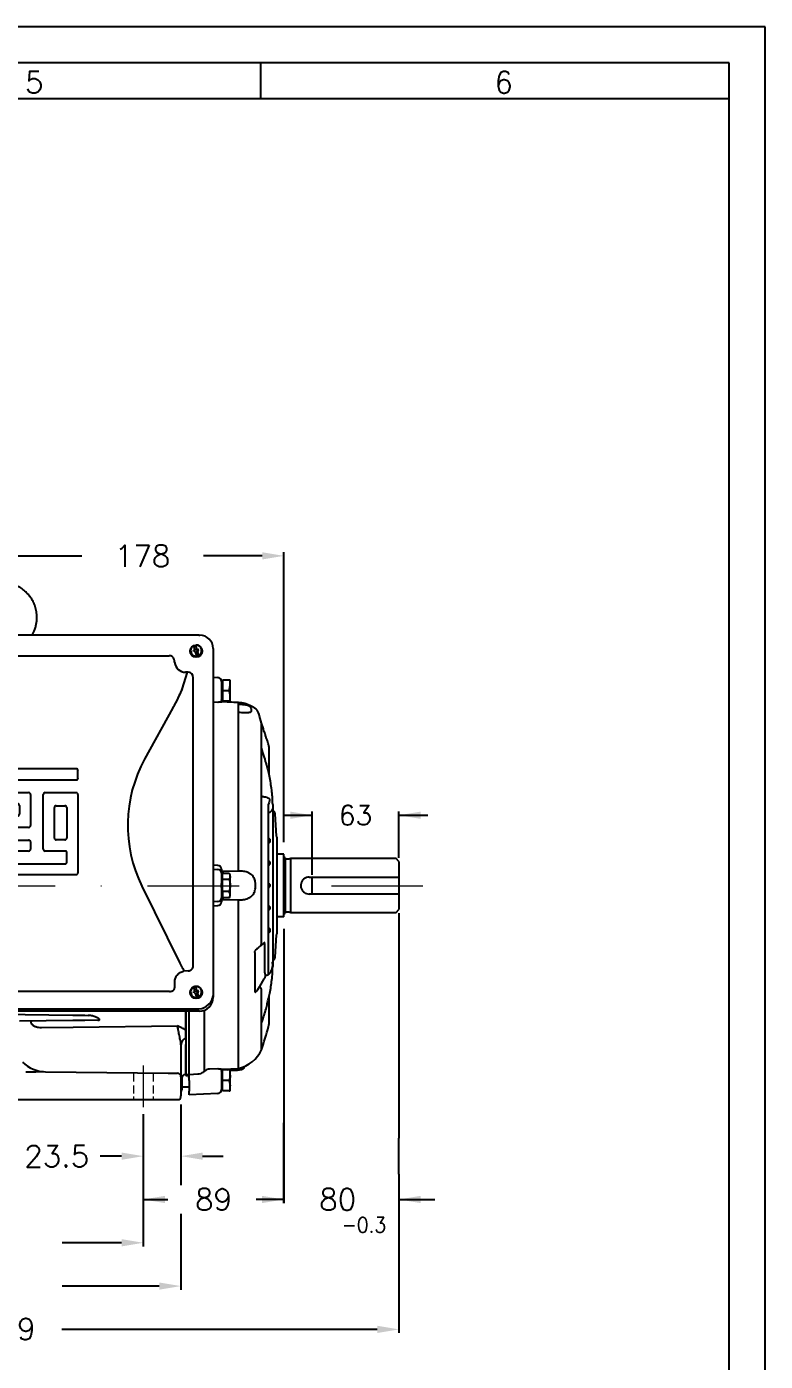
# Model space of a CAD drawing. Header units: millimetres. Extents: x -420 to 0, y 0 to 297.
# Drawn here: x -102.4 to 0, y 112.1 to 297 of the extents above; entities that cross this region are included whole.
import ezdxf
from ezdxf.enums import TextEntityAlignment as Align

# ---------------------------------------------------------------- set-up
doc = ezdxf.new("R2010")
doc.units = ezdxf.units.MM
doc.header["$MEASUREMENT"] = 0
doc.linetypes.add('DASHDOT', pattern=[25.4, 12.7, -6.35, 0, -6.35])
doc.linetypes.add('DASHED', pattern=[19.05, 12.7, -6.35])
for name, color, linetype, lineweight in [('CC', 3, 'Continuous', 25), ('FORMATO', 7, 'Continuous', 18), ('LC', 2, 'DASHDOT', 13), ('TT', 7, 'DASHED', 13), ('W22_MONO_SEM_OLHAL_DIAGONAL', 3, 'Continuous', 25)]:
    doc.layers.add(name, color=color, linetype=linetype, lineweight=lineweight)
for name, color, linetype in [('COTAS', 1, 'Continuous'), ('LEGENDA', 7, 'Continuous'), ('NEMA2', 1, 'Continuous'), ('UMFURO', 3, 'Continuous')]:
    doc.layers.add(name, color=color, linetype=linetype)
doc.styles.add('ROMANS', font='romans.shx', dxfattribs={"height": 2.5})

# ---------------------------------------------------------------- blocks, each defined once
blk = doc.blocks.new('FORMATOWEGA3PMS')
at = {"layer": 'LEGENDA'}
for p, q in [((0, 297), (-420, 297)), ((0, 0), (0, 297)), ((-5, 292), (-395, 292)), ((-70, 292), (-70, 287)), ((-5, 287), (-5, 292))]:
    blk.add_line(p, q, dxfattribs=at)
at = {"layer": 'LEGENDA', "color": 6}
for p, q in [((-5, 287), (-395, 287)), ((-5, 5), (-5, 287))]:
    blk.add_line(p, q, dxfattribs=at)
at = {"layer": 'LEGENDA', "char_height": 3, "width": 2.6068, "attachment_point": 1, "style": 'ROMANS'}
for s, insert in [('5', (-102.63, 290.8)), ('6', (-37.56, 290.79))]:
    blk.add_mtext(s, dxfattribs=dict(at, insert=insert))
blk = doc.blocks.new('A$C5264652D')
at = {"layer": 'TT'}
h = blk.add_hatch(dxfattribs=at)
h.set_pattern_fill('ANSI32', color=256, scale=1.714286, style=0)
h.set_pattern_definition([(45, (-320.0944, -410.3304), (-0.45456865, 0.45456865), []), (45, (-319.79137, -410.3304), (-0.45456865, 0.45456865), [])])
h.paths.add_polyline_path([(-12.6, -5.24, 1), (-10.88, -5.24, 1)])
at = {"layer": 'LC'}
for p, q in [((-11.74, -6.96), (-11.74, -3.53)), ((-13.45, -5.24), (-10.02, -5.24))]:
    blk.add_line(p, q, dxfattribs=at)
at = {"layer": 'TT'}
blk.add_circle((-11.74, -5.24), 0.857, dxfattribs=at)
at = {"layer": 'UMFURO', "color": 7, "linetype": 'DASHED'}
for p, q in [((-24.69, -4.76), (-23.97, -4.76)), ((-23.44, -4.76), (-22.69, -4.76)), ((-22.69, -3.76), (-22.69, -11.27)), ((-24.69, -10.27), (-24.32, -10.27)), ((-23.42, -10.27), (-22.69, -10.27))]:
    blk.add_line(p, q, dxfattribs=at)
at = {"layer": 'UMFURO', "color": 2, "linetype": 'DASHED'}
blk.add_line((-25.69, -7.51), (-21.69, -7.51), dxfattribs=at)
blk = doc.blocks.new('A$C0A106F13')
at = {"layer": 'CC', "linetype": 'Continuous'}
for p, q in [((-27.41, 0), (-27.53, 0)), ((27.41, 0), (27.53, 0)), ((-29.37, -1.83), (-29.37, -50.17)), ((-27.12, -1.98), (-26.97, -1.36)), ((-26.84, -2.05), (-26.69, -1.43)), ((26.84, -2.05), (26.69, -1.43)), ((27.12, -1.98), (26.97, -1.36)), ((29.37, -1.83), (29.37, -50.17)), ((-27.36, -2.16), (-27.31, -1.94)), ((-27.36, -2.16), (-27.18, -2.2)), ((-27.18, -2.2), (-27.33, -2.82)), ((-27.31, -1.94), (-27.12, -1.98)), ((-27.18, -2.2), (-27.18, -2.22)), ((-27.15, -2.23), (-27.18, -2.22)), ((-27.16, -2.27), (-27.15, -2.23)), ((-26.94, -2.33), (-27.16, -2.27)), ((-27.12, -2), (-27.12, -1.98)), ((-27.09, -2.01), (-27.12, -2)), ((-27.09, -2.01), (-27.08, -1.97)), ((-26.86, -2.02), (-27.08, -1.97)), ((-26.89, -2.27), (-27.05, -2.89)), ((-26.94, -2.33), (-26.93, -2.28)), ((-26.9, -2.29), (-26.93, -2.28)), ((-26.89, -2.27), (-26.71, -2.32)), ((-26.87, -2.06), (-26.86, -2.02)), ((-26.84, -2.07), (-26.87, -2.06)), ((-26.84, -2.05), (-26.65, -2.1)), ((-26.84, -2.07), (-26.84, -2.05)), ((-26.71, -2.32), (-26.65, -2.1)), ((-23.39, -2.85), (-23.26, -2.85)), ((23.39, -2.85), (23.26, -2.85)), ((26.84, -2.05), (26.65, -2.1)), ((26.71, -2.32), (26.65, -2.1)), ((26.89, -2.27), (26.71, -2.32)), ((26.84, -2.07), (26.84, -2.05)), ((26.84, -2.07), (26.87, -2.06)), ((26.86, -2.02), (27.08, -1.97)), ((26.87, -2.06), (26.86, -2.02)), ((26.89, -2.27), (27.05, -2.89)), ((26.9, -2.29), (26.93, -2.28)), ((26.94, -2.33), (26.93, -2.28)), ((26.94, -2.33), (27.16, -2.27)), ((27.09, -2.01), (27.08, -1.97)), ((27.09, -2.01), (27.12, -2)), ((27.31, -1.94), (27.12, -1.98)), ((27.12, -2), (27.12, -1.98)), ((27.15, -2.23), (27.18, -2.22)), ((27.16, -2.27), (27.15, -2.23)), ((27.36, -2.16), (27.18, -2.2)), ((27.18, -2.2), (27.18, -2.22)), ((27.18, -2.2), (27.33, -2.82)), ((27.36, -2.16), (27.31, -1.94)), ((-25.93, -5.12), (-25.55, -5.12)), ((25.93, -5.12), (25.55, -5.12)), ((-26.62, -45.53), (-26.62, -5.91)), ((26.62, -45.53), (26.62, -5.91)), ((-23.77, -10.08), (-19.88, -17.18)), ((23.77, -10.08), (19.88, -17.18)), ((10.38, -18.49), (-10.38, -18.49)), ((-10.63, -29.64), (-10.63, -18.77)), ((-9.09, -28.09), (-9.09, -20.3)), ((-8.83, -20.04), (10.38, -20.04)), ((10.64, -19.78), (10.64, -18.75)), ((-7.36, -22.04), (-7.36, -28.09)), ((-6.07, -21.77), (-7.1, -21.77)), ((-5.81, -28.1), (-5.81, -22.04)), ((-4.07, -22.04), (-4.07, -28.1)), ((-3.8, -21.79), (-2.8, -21.79)), ((-2.54, -22.05), (-2.54, -29.64)), ((-0.76, -29.64), (-0.76, -22.05)), ((-0.5, -21.79), (3.79, -21.79)), ((4.06, -22.05), (4.06, -26.35)), ((5.82, -29.64), (5.82, -22.05)), ((6.08, -21.79), (10.36, -21.79)), ((10.63, -22.05), (10.63, -32.92)), ((0.79, -24.8), (0.79, -23.6)), ((1.05, -23.33), (2.26, -23.33)), ((2.52, -23.6), (2.52, -24.8)), ((7.36, -28.1), (7.36, -23.88)), ((7.62, -23.62), (8.83, -23.62)), ((9.09, -23.88), (9.09, -28.1)), ((2.26, -25.07), (1.05, -25.07)), ((0.77, -26.88), (0.77, -28.12)), ((3.79, -26.62), (1.04, -26.62)), ((-7.62, -28.36), (-8.83, -28.36)), ((-4.34, -28.36), (-5.54, -28.36)), ((1.04, -28.38), (3.79, -28.38)), ((4.06, -28.64), (4.06, -29.64)), ((8.83, -28.36), (7.62, -28.36)), ((-2.8, -29.9), (-10.37, -29.9)), ((3.79, -29.9), (-0.5, -29.9)), ((8.84, -29.9), (6.08, -29.9)), ((9.1, -31.4), (9.1, -30.17)), ((-10.63, -32.92), (-10.63, -31.93)), ((-10.37, -31.67), (8.84, -31.67)), ((10.36, -33.19), (-10.37, -33.19)), ((-19.5, -34.76), (-24.76, -45.43)), ((19.5, -34.76), (24.76, -45.43)), ((-24.76, -45.43), (-24.91, -45.71)), ((24.76, -45.43), (24.91, -45.71)), ((-27.36, -49.45), (-27.31, -49.23)), ((-27.36, -49.45), (-27.18, -49.5)), ((-27.18, -49.5), (-27.33, -50.12)), ((-27.31, -49.23), (-27.12, -49.28)), ((-27.18, -49.5), (-27.18, -49.51)), ((-27.15, -49.52), (-27.18, -49.51)), ((-27.16, -49.57), (-27.15, -49.52)), ((-26.94, -49.62), (-27.16, -49.57)), ((-27.12, -49.28), (-26.97, -48.65)), ((-27.12, -49.3), (-27.12, -49.28)), ((-27.09, -49.31), (-27.12, -49.3)), ((-27.09, -49.31), (-27.08, -49.26)), ((-26.86, -49.32), (-27.08, -49.26)), ((-26.89, -49.56), (-27.05, -50.19)), ((-26.94, -49.62), (-26.93, -49.58)), ((-26.9, -49.58), (-26.93, -49.58)), ((-26.89, -49.56), (-26.71, -49.61)), ((-26.87, -49.36), (-26.86, -49.32)), ((-26.84, -49.37), (-26.87, -49.36)), ((-26.84, -49.35), (-26.69, -48.72)), ((-26.84, -49.35), (-26.65, -49.39)), ((-26.84, -49.37), (-26.84, -49.35)), ((-26.71, -49.61), (-26.65, -49.39)), ((23.31, -49.35), (-23.31, -49.35)), ((26.84, -49.35), (26.65, -49.39)), ((26.71, -49.61), (26.65, -49.39)), ((26.84, -49.35), (26.69, -48.72)), ((26.89, -49.56), (26.71, -49.61)), ((26.84, -49.37), (26.84, -49.35)), ((26.84, -49.37), (26.87, -49.36)), ((26.86, -49.32), (27.08, -49.26)), ((26.87, -49.36), (26.86, -49.32)), ((26.89, -49.56), (27.05, -50.19)), ((26.9, -49.58), (26.93, -49.58)), ((26.94, -49.62), (26.93, -49.58)), ((26.94, -49.62), (27.16, -49.57)), ((27.12, -49.28), (26.97, -48.65)), ((27.09, -49.31), (27.08, -49.26)), ((27.09, -49.31), (27.12, -49.3)), ((27.31, -49.23), (27.12, -49.28)), ((27.12, -49.3), (27.12, -49.28)), ((27.15, -49.52), (27.18, -49.51)), ((27.16, -49.57), (27.15, -49.52)), ((27.36, -49.45), (27.18, -49.5)), ((27.18, -49.5), (27.18, -49.51)), ((27.18, -49.5), (27.33, -50.12)), ((27.36, -49.45), (27.31, -49.23)), ((-27.41, -51.76), (27.41, -51.76)), ((27.48, -52.1), (-27.48, -52.1))]:
    blk.add_line(p, q, dxfattribs=at)
at = {"layer": 'CC'}
for p, q in [((27.41, 0), (-27.41, 0)), ((-23.26, -2.85), (23.26, -2.85)), ((-25.07, -7.48), (-25.8, -5.12)), ((25.07, -7.48), (25.8, -5.12)), ((-25.93, -46.49), (-25.26, -46.54)), ((25.93, -46.49), (25.26, -46.54))]:
    blk.add_line(p, q, dxfattribs=at)
at = {"layer": 'CC', "linetype": 'Continuous'}
for points in [[(-27.33, -2.82), (-27.33, -2.84), (-27.34, -2.86)], [(-27.05, -2.89), (-27.05, -2.91), (-27.05, -2.93)], [(-26.97, -48.65), (-26.97, -48.65), (-26.97, -48.65)], [(-26.69, -48.72), (-26.68, -48.72), (-26.68, -48.72)], [(-27.33, -50.12), (-27.33, -50.14), (-27.34, -50.16)], [(-27.05, -50.19), (-27.05, -50.21), (-27.05, -50.23)]]:
    blk.add_lwpolyline(points, dxfattribs=at)
at = {"layer": 'CC', "linetype": 'Continuous', "flags": 128}
for points in [[(27.05, -2.89), (27.05, -2.91), (27.05, -2.93)], [(27.33, -2.82), (27.33, -2.84), (27.34, -2.86)], [(26.69, -48.72), (26.68, -48.72), (26.68, -48.72)], [(26.97, -48.65), (26.97, -48.65), (26.97, -48.65)], [(27.05, -50.19), (27.05, -50.21), (27.05, -50.23)], [(27.33, -50.12), (27.33, -50.14), (27.34, -50.16)]]:
    blk.add_lwpolyline(points, dxfattribs=at)
at = {"layer": 'CC', "linetype": 'Continuous'}
for centre in [(-27.01, -2.2), (27.01, -2.2), (-27.01, -49.5), (27.01, -49.5)]:
    blk.add_circle(centre, 0.843, dxfattribs=at)
for centre, radius, start, end in [((-27.01, -2.13), 0.768, 86.9184, 245.3687), ((-27.01, -2.13), 0.768, 266.9185, 65.3686), ((27.01, -2.13), 0.768, 114.6314, 273.0815), ((27.01, -2.13), 0.768, 294.6313, 93.0816), ((-27.01, -2.14), 0.793, 245.6214, 266.8685), ((27.01, -2.14), 0.793, 273.1315, 294.3786), ((-25.54, -3.61), 1.51, 269.9046, 354.5872), ((25.54, -3.61), 1.51, 185.4128, 270.0954), ((-36.57, -26.33), 19.04, 333.7391, 28.7391), ((36.57, -26.33), 19.04, 151.2609, 206.2609), ((-8.81, -20.32), 0.278, 92.849, 177.1511), ((-3.77, -22.1), 0.314, 95.3378, 168.464), ((-2.81, -22.07), 0.278, 2.8488, 87.1511), ((-0.48, -22.07), 0.278, 92.8489, 177.1512), ((3.78, -22.07), 0.278, 2.8488, 87.1511), ((6.1, -22.07), 0.278, 92.849, 177.1512), ((10.35, -22.07), 0.278, 2.849, 87.151), ((1.07, -23.61), 0.278, 92.8489, 177.1512), ((2.24, -23.61), 0.278, 2.8488, 87.1511), ((7.64, -23.9), 0.278, 92.8486, 177.1514), ((8.81, -23.9), 0.278, 2.8489, 87.1511), ((1.07, -24.79), 0.278, 182.8487, 267.1512), ((2.24, -24.79), 0.278, 272.8489, 357.1513), ((3.78, -26.34), 0.278, 272.8488, 357.1513), ((-8.81, -28.08), 0.278, 182.8486, 267.1514), ((-7.64, -28.08), 0.278, 272.8489, 357.1511), ((-5.53, -28.08), 0.278, 182.8487, 267.1513), ((-4.35, -28.08), 0.278, 272.8487, 357.1513), ((3.78, -28.66), 0.278, 2.8488, 87.1512), ((7.64, -28.08), 0.278, 182.8485, 267.1514), ((8.81, -28.08), 0.278, 272.8489, 357.1512), ((-10.35, -29.63), 0.278, 182.8485, 267.1514), ((-2.81, -29.63), 0.278, 272.8487, 357.1513), ((-0.48, -29.63), 0.278, 182.8487, 267.1513), ((3.78, -29.63), 0.278, 272.8487, 357.1513), ((6.1, -29.63), 0.278, 182.8487, 267.1512), ((-10.35, -31.94), 0.278, 92.8486, 177.1514), ((-10.35, -32.91), 0.278, 182.8486, 267.1514), ((10.35, -32.91), 0.278, 272.8488, 357.1511), ((-27.01, -49.42), 0.768, 86.9184, 245.3687), ((-27.01, -49.42), 0.768, 266.9183, 65.3688), ((-27.01, -49.45), 0.793, 65.62, 86.8696), ((27.01, -49.42), 0.768, 114.6312, 273.0817), ((27.01, -49.45), 0.793, 93.1304, 114.38), ((27.01, -49.42), 0.768, 294.6313, 93.0816), ((-27.01, -49.44), 0.793, 245.6204, 266.8695), ((27.01, -49.44), 0.793, 273.1305, 294.3796)]:
    blk.add_arc(centre, radius, start, end, dxfattribs=at)
at = {"layer": 'CC', "linetype": 'Continuous', "extrusion": (0, 0, -1)}
for centre, major_axis, ratio, start_param, end_param in [((-27.52, -1.84), (-1.58, 0.97), 0.991537, -0.54902, 1.01418), ((-25.89, -5.95), (-0.218, 0.805), 0.862697, -1.29414, 0.246843), ((-25.89, -45.62), (0.194, 0.853), 0.823262, 2.929876, 3.514943), ((-22.95, -37.32), (0.59, 18.52), 0.051009, 4.042465, 4.094041), ((-27.4, -49.92), (-1.86, 0.71), 0.911316, 4.381814, 5.885154), ((-27.47, -50.25), (-1.88, 0.27), 0.968772, 4.581134, 6.177136)]:
    blk.add_ellipse(centre, major_axis=major_axis, ratio=ratio, start_param=start_param, end_param=end_param, dxfattribs=at)
at = {"layer": 'CC', "linetype": 'Continuous'}
for centre, major_axis, ratio, start_param, end_param in [((27.52, -1.84), (1.58, 0.97), 0.991537, 5.734165, 7.297365), ((25.89, -5.95), (0.218, 0.805), 0.862697, 4.989045, 6.530028), ((-10.36, -18.78), (-0.187, 0.243), 0.838117, -0.655565, 0.965508), ((10.36, -18.78), (0.216, 0.216), 0.884378, 5.519408, 7.046963), ((10.36, -19.75), (0.216, -0.216), 0.884378, 5.519408, 7.046963), ((-7.07, -22.06), (0.216, -0.216), 0.884378, 2.377815, 3.90537), ((-6.1, -22.06), (0.216, 0.216), 0.884378, 5.519408, 7.046963), ((1.06, -26.91), (0.216, -0.216), 0.884378, 2.377815, 3.90537), ((1.06, -28.09), (0.216, 0.216), 0.884378, 2.377815, 3.90537), ((8.82, -30.19), (0.216, 0.216), 0.884378, 5.519408, 7.046963), ((8.82, -31.38), (0.216, -0.216), 0.884378, 5.519408, 7.046963), ((22.95, -37.32), (-0.59, 18.52), 0.051009, 4.042465, 4.094041), ((25.89, -45.62), (-0.194, 0.853), 0.823262, 2.929876, 3.514943), ((27.4, -49.92), (1.86, 0.71), 0.911316, 4.381814, 5.885154), ((27.47, -50.25), (1.88, 0.27), 0.968772, 4.581134, 6.177136)]:
    blk.add_ellipse(centre, major_axis=major_axis, ratio=ratio, start_param=start_param, end_param=end_param, dxfattribs=at)
for points, knots in [([(-24.04, -3.75), (-24.04, -3.62), (-24.03, -3.41), (-23.93, -3.22), (-23.9, -3.15)], [0, 0, 0, 0, 0.650217, 1, 1, 1, 1]), ([(-23.9, -3.15), (-23.85, -3.09), (-23.8, -3.02), (-23.67, -2.93), (-23.57, -2.88), (-23.46, -2.86), (-23.42, -2.85), (-23.39, -2.85)], [0, 0, 0, 0, 0.357406, 0.438503, 0.80228, 0.873696, 1, 1, 1, 1]), ([(23.9, -3.15), (23.85, -3.09), (23.8, -3.02), (23.67, -2.93), (23.57, -2.88), (23.46, -2.86), (23.42, -2.85), (23.39, -2.85)], [0, 0, 0, 0, 0.357406, 0.438503, 0.80228, 0.873696, 1, 1, 1, 1]), ([(24.04, -3.75), (24.04, -3.62), (24.03, -3.41), (23.93, -3.22), (23.9, -3.15)], [0, 0, 0, 0, 0.650217, 1, 1, 1, 1]), ([(-25.07, -7.48), (-24.93, -7.78), (-24.59, -8.51), (-24.21, -9.25), (-23.99, -9.67)], [0, 0, 0, 0, 0.415719, 1, 1, 1, 1]), ([(25.07, -7.48), (24.93, -7.78), (24.59, -8.51), (24.21, -9.25), (23.99, -9.67)], [0, 0, 0, 0, 0.415719, 1, 1, 1, 1]), ([(-23.99, -9.67), (-23.98, -9.7), (-23.91, -9.83), (-23.83, -9.97), (-23.77, -10.08)], [0, 0, 0, 0, 0.194839, 1, 1, 1, 1]), ([(23.99, -9.67), (23.98, -9.7), (23.91, -9.83), (23.83, -9.97), (23.77, -10.08)], [0, 0, 0, 0, 0.194839, 1, 1, 1, 1]), ([(-26.33, -46.36), (-26.39, -46.3), (-26.51, -46.19), (-26.62, -45.89), (-26.62, -45.67), (-26.62, -45.53)], [0, 0, 0, 0, 0.262037, 0.539721, 1, 1, 1, 1]), ([(-24.91, -45.71), (-24.97, -45.83), (-25.09, -46.05), (-25.23, -46.32), (-25.31, -46.43), (-25.38, -46.53)], [0, 0, 0, 0, 0.369795, 0.712401, 1, 1, 1, 1]), ([(24.91, -45.71), (24.97, -45.83), (25.09, -46.05), (25.23, -46.32), (25.31, -46.43), (25.38, -46.53)], [0, 0, 0, 0, 0.369795, 0.712401, 1, 1, 1, 1]), ([(26.33, -46.36), (26.39, -46.3), (26.51, -46.19), (26.62, -45.89), (26.62, -45.67), (26.62, -45.53)], [0, 0, 0, 0, 0.262037, 0.539721, 1, 1, 1, 1]), ([(-24.06, -48.03), (-24.07, -47.86), (-24.1, -47.52), (-24.37, -47.06), (-24.76, -46.7), (-25.09, -46.59), (-25.26, -46.54)], [0, 0, 0, 0, 0.247338, 0.49859, 0.753826, 1, 1, 1, 1]), ([(24.06, -48.03), (24.07, -47.86), (24.1, -47.52), (24.37, -47.06), (24.76, -46.7), (25.09, -46.59), (25.26, -46.54)], [0, 0, 0, 0, 0.247338, 0.49859, 0.753826, 1, 1, 1, 1]), ([(-23.31, -49.35), (-23.39, -49.35), (-23.54, -49.34), (-23.75, -49.28), (-23.92, -49.15), (-24.03, -48.99), (-24.04, -48.86), (-24.05, -48.8)], [0, 0, 0, 0, 0.222594, 0.439246, 0.63121, 0.81626, 1, 1, 1, 1]), ([(23.31, -49.35), (23.39, -49.35), (23.54, -49.34), (23.75, -49.28), (23.92, -49.15), (24.03, -48.99), (24.04, -48.86), (24.05, -48.8)], [0, 0, 0, 0, 0.222594, 0.439246, 0.63121, 0.81626, 1, 1, 1, 1])]:
    blk.add_open_spline(points, degree=3, knots=knots, dxfattribs=at)
blk.add_blockref('A$C5264652D', (-4.68, -2.85))
blk = doc.blocks.new('CACAIXA')
at = {"layer": 'CC'}
blk.add_line((368.86, 444.06), (368.86, 435.28), dxfattribs=at)
at = {"layer": 'CC', "linetype": 'Continuous'}
for p, q in [((343.26, 443.64), (353.21, 443.51)), ((353.21, 442.76), (345.78, 442.66)), ((354.84, 443.49), (355.33, 443.48)), ((356.66, 442.8), (354.84, 442.78)), ((368.18, 438.97), (368.18, 437.13)), ((368.18, 437.13), (368.18, 434.97)), ((349.4, 435.66), (366.4, 435.48)), ((368.18, 434.97), (368.18, 432.33)), ((368.78, 435.28), (368.86, 435.28)), ((367.92, 431.77), (318.38, 431.77))]:
    blk.add_line(p, q, dxfattribs=at)
at = {"layer": 'CC', "linetype": 'Continuous', "flags": 128}
for points in [[(348.84, 441.8), (353.22, 441.84), (367.7, 442.01)], [(366.4, 435.48), (366.65, 435.48), (366.9, 435.48), (367.12, 435.47), (367.31, 435.47), (367.48, 435.47), (367.59, 435.47), (367.67, 435.47), (367.69, 435.47)]]:
    blk.add_lwpolyline(points, dxfattribs=at)
at = {"layer": 'CC', "linetype": 'Continuous'}
for centre, radius, start, end in [((350.79, 442.5), 3.4, 176.851, 181.3969), ((369.25, 439.36), 1.07, 111.4344, 176.9145), ((349.44, 440.16), 4.5, 224.5, 269.5), ((367.69, 434.97), 0.495, 0, 89.5), ((368.79, 434.79), 0.495, 90.9504, 179.9517), ((367.96, 433.15), 0.338, 311.8114, 359.9995), ((367.46, 432.33), 0.72, 309.6726, 0)]:
    blk.add_arc(centre, radius, start, end, dxfattribs=at)
for points, knots in [([(347.55, 496.15), (347.62, 496.27), (347.76, 496.53), (347.94, 496.97), (348.13, 497.59), (348.24, 498.35), (348.2, 499.19), (348.04, 499.96), (347.78, 500.66), (347.45, 501.24), (347.08, 501.74), (346.65, 502.19), (346.14, 502.61), (345.54, 502.98), (344.86, 503.28), (344.05, 503.5), (343.46, 503.53), (343.15, 503.55)], [0.1844486, 0.1844486, 0.1844486, 0.1844486, 0.2163539, 0.2545855, 0.2943401, 0.3679023, 0.4336484, 0.4929257, 0.5507259, 0.608225, 0.6498557, 0.6968866, 0.7529924, 0.8037395, 0.8619228, 0.9272937, 1, 1, 1, 1]), ([(347.39, 442.41), (347.42, 442.37), (347.46, 442.32), (347.54, 442.23), (347.58, 442.19), (347.68, 442.11), (347.74, 442.08), (347.85, 442.01), (347.91, 441.98), (348.04, 441.93), (348.11, 441.9), (348.24, 441.87), (348.32, 441.85), (348.54, 441.81), (348.68, 441.8), (348.84, 441.8)], [0, 0, 0, 0, 0.125, 0.125, 0.25, 0.25, 0.375, 0.375, 0.5, 0.5, 0.625, 0.625, 0.75, 0.75, 1, 1, 1, 1]), ([(353.21, 443.51), (353.23, 443.51), (353.27, 443.51), (353.34, 443.51), (353.4, 443.51), (353.47, 443.51), (353.53, 443.51), (353.6, 443.51), (353.66, 443.51), (353.72, 443.5), (353.79, 443.5), (353.85, 443.5), (353.91, 443.5), (353.97, 443.5), (354.03, 443.5), (354.09, 443.5), (354.17, 443.5), (354.26, 443.5), (354.36, 443.5), (354.45, 443.5), (354.54, 443.49), (354.63, 443.49), (354.71, 443.49), (354.78, 443.49), (354.82, 443.49), (354.84, 443.49)], [0, 0, 0, 0, 0.0338035, 0.0673408, 0.1006515, 0.1337759, 0.1667548, 0.1996299, 0.232443, 0.2652363, 0.2980521, 0.3309324, 0.3639192, 0.3970539, 0.4303776, 0.4639304, 0.4977517, 0.5615477, 0.6244922, 0.6868602, 0.7489341, 0.8110007, 0.8733465, 0.9362545, 1, 1, 1, 1]), ([(354.84, 442.78), (354.83, 442.78), (354.81, 442.78), (354.77, 442.78), (354.74, 442.78), (354.7, 442.78), (354.66, 442.78), (354.61, 442.78), (354.57, 442.78), (354.52, 442.78), (354.48, 442.78), (354.43, 442.78), (354.37, 442.77), (354.32, 442.77), (354.27, 442.77), (354.21, 442.77), (354.14, 442.77), (354.05, 442.77), (353.93, 442.77), (353.82, 442.77), (353.7, 442.77), (353.58, 442.76), (353.46, 442.76), (353.34, 442.76), (353.26, 442.76), (353.21, 442.76)], [0, 0, 0, 0, 0.034194, 0.068103, 0.101767, 0.135226, 0.168522, 0.201696, 0.234791, 0.267849, 0.300913, 0.334026, 0.36723, 0.400568, 0.434081, 0.467811, 0.501797, 0.564996, 0.627387, 0.689237, 0.75082, 0.812413, 0.874293, 0.936734, 1, 1, 1, 1]), ([(356.66, 442.8), (356.68, 442.8), (356.71, 442.81), (356.76, 442.81), (356.77, 442.81), (356.81, 442.82), (356.82, 442.82), (356.86, 442.83), (356.87, 442.84), (356.89, 442.86), (356.9, 442.87), (356.91, 442.89), (356.91, 442.9), (356.9, 442.93), (356.89, 442.94), (356.87, 442.96), (356.86, 442.97), (356.83, 443.01), (356.8, 443.02), (356.72, 443.08), (356.66, 443.12), (356.53, 443.18), (356.46, 443.21), (356.24, 443.3), (356.08, 443.35), (355.82, 443.42), (355.73, 443.44), (355.58, 443.46), (355.54, 443.47), (355.46, 443.48), (355.43, 443.48), (355.38, 443.48), (355.35, 443.48), (355.33, 443.48)], [0, 0, 0, 0, 0.03125, 0.03125, 0.046875, 0.046875, 0.0625, 0.0625, 0.078125, 0.078125, 0.09375, 0.09375, 0.125, 0.125, 0.15625, 0.15625, 0.1875, 0.1875, 0.25, 0.25, 0.375, 0.375, 0.5, 0.5, 0.75, 0.75, 0.875, 0.875, 0.9375, 0.9375, 0.96875, 0.96875, 1, 1, 1, 1]), ([(368.86, 441.43), (368.69, 441.54), (368.5, 441.65), (368.21, 441.79), (368.11, 441.83), (367.95, 441.9), (367.9, 441.92), (367.8, 441.97), (367.75, 441.99), (367.7, 442.01)], [0, 0, 0, 0, 0.5, 0.5, 0.75, 0.75, 0.875, 0.875, 1, 1, 1, 1]), ([(368.18, 439.42), (368.18, 439.48), (368.18, 439.53), (368.16, 439.65), (368.16, 439.71), (368.12, 439.88), (368.1, 440), (368.05, 440.24), (368.03, 440.35), (367.98, 440.58), (367.96, 440.7), (367.91, 440.92), (367.89, 441.03), (367.85, 441.25), (367.83, 441.36), (367.79, 441.56), (367.77, 441.66), (367.74, 441.8), (367.73, 441.84), (367.72, 441.91), (367.72, 441.93), (367.71, 441.97), (367.7, 441.99), (367.7, 442.01)], [0, 0, 0, 0, 0.0625, 0.0625, 0.125, 0.125, 0.25, 0.25, 0.375, 0.375, 0.5, 0.5, 0.625, 0.625, 0.75, 0.75, 0.875, 0.875, 0.9375, 0.9375, 0.96875, 0.96875, 1, 1, 1, 1]), ([(349.13, 435.67), (348.98, 435.66), (348.88, 435.66), (348.68, 435.66), (348.58, 435.65), (348.29, 435.64), (348.08, 435.63), (347.68, 435.61), (347.47, 435.6), (347.06, 435.59), (346.86, 435.59), (346.66, 435.59)], [0, 0, 0, 0, 0.125, 0.125, 0.25, 0.25, 0.5, 0.5, 0.75, 0.75, 1, 1, 1, 1]), ([(368.3, 434.56), (368.3, 434.39), (368.3, 434.04), (368.3, 433.6), (368.3, 433.3), (368.3, 433.15), (368.3, 433.17), (368.3, 433.17)], [0, 0, 0, 0, 0.2280954, 0.4561907, 0.684308, 0.9124282, 1, 1, 1, 1])]:
    blk.add_open_spline(points, degree=3, knots=knots, dxfattribs=at)
for points in [[(368.18, 439.42), (368.18, 439.27), (368.18, 439.12), (368.18, 438.97)], [(368.3, 434.79), (368.3, 434.71), (368.3, 434.64), (368.3, 434.56)]]:
    blk.add_open_spline(points, degree=3, dxfattribs=at)
at = {"layer": 'COTAS'}
for p, q in [((343.27, 507.15), (354.43, 507.15)), ((379.45, 507.15), (371.29, 507.15)), ((382.45, 467.49), (382.45, 507.65)), ((368.18, 431.14), (368.18, 419.97)), ((362.96, 429.77), (362.96, 411.47)), ((362.96, 429.77), (362.96, 411.47)), ((362.96, 429.77), (362.96, 423.47)), ((359.96, 423.97), (356.96, 423.97)), ((371.18, 423.97), (374.02, 423.97)), ((368.18, 415.97), (368.18, 405.47)), ((359.96, 411.97), (351.7, 411.97)), ((359.96, 411.97), (356.96, 411.97)), ((365.14, 405.97), (351.7, 405.97))]:
    blk.add_line(p, q, dxfattribs=at)
for points in [[(379.45, 507.65), (379.45, 506.65), (382.45, 507.15)], [(359.96, 424.47), (359.96, 423.47), (362.96, 423.97)], [(371.18, 424.47), (371.18, 423.47), (368.18, 423.97)], [(359.96, 412.47), (359.96, 411.47), (362.96, 411.97)], [(365.18, 406.47), (365.18, 405.47), (368.18, 405.97)]]:
    blk.add_solid(points, dxfattribs=at)
at = {"layer": 'LC', "ltscale": 4.5}
blk.add_line((362.96, 436.52), (362.96, 430.77), dxfattribs=at)
at = {"layer": 'TT', "ltscale": 0.5}
for p, q in [((361.61, 435.46), (361.61, 434.33)), ((364.31, 435.43), (364.31, 434.33)), ((361.61, 433.76), (361.61, 432.64)), ((364.31, 433.76), (364.31, 432.64)), ((361.61, 432.23), (361.61, 431.77)), ((364.31, 432.23), (364.31, 431.77))]:
    blk.add_line(p, q, dxfattribs=at)
blk.add_blockref('A$C0A106F13', (343.27, 496.15))
blk = doc.blocks.new('TAMPA')
at = {"layer": 'CC', "linetype": 'Continuous'}
for p, q in [((372.64, 490.32), (373.3, 490.29)), ((373.94, 489.78), (373.81, 489.78)), ((373.81, 489.75), (373.81, 489.78)), ((373.81, 489.75), (373.81, 489.62)), ((373.81, 489.62), (373.81, 487.56)), ((373.94, 489.94), (373.94, 488.47)), ((374.87, 489.94), (373.94, 489.94)), ((373.94, 488.47), (373.94, 487.01)), ((374.87, 488.47), (373.94, 488.47)), ((374.87, 488.47), (375, 489.2)), ((375, 489.2), (375, 489.94)), ((375, 487.74), (375, 489.2)), ((373.3, 486.85), (372.64, 486.88)), ((373.81, 487.56), (373.81, 487.21)), ((373.81, 487.17), (373.94, 487.17)), ((374.87, 487.01), (373.94, 487.01)), ((375, 487.01), (375, 487.74)), ((376.17, 485.49), (376.17, 486.55)), ((376.18, 486.55), (376.18, 486.81)), ((376.18, 464.42), (376.18, 485.49)), ((377.96, 485.67), (377.96, 485.96)), ((379.35, 483.95), (379.05, 484.95)), ((379.35, 480.56), (379.35, 483.95)), ((379.34, 473.95), (379.34, 480.53)), ((380.39, 476.89), (380.39, 480.6)), ((379.35, 453.33), (379.35, 473.87)), ((380.33, 449.17), (380.33, 472.74)), ((380.9, 472.69), (380.9, 472.1)), ((380.9, 472.1), (380.9, 470.19)), ((380.9, 470.19), (380.9, 469.91)), ((381.45, 468.29), (381.24, 471.42)), ((380.9, 468.26), (380.9, 467.62)), ((381.46, 468.16), (381.46, 461.47)), ((380.9, 467.15), (380.9, 464.64)), ((373.3, 464.26), (372.64, 464.28)), ((380.9, 464.23), (380.9, 461.68)), ((372.64, 463.73), (373.3, 463.71)), ((373.81, 463.74), (373.81, 463.18)), ((373.81, 463.18), (373.81, 463.01)), ((373.81, 463.01), (373.81, 461.74)), ((376.18, 463.46), (374.13, 463.41)), ((373.81, 461.2), (373.81, 461.74)), ((373.81, 461.2), (373.81, 459.94)), ((380.9, 461.27), (380.9, 458.72)), ((381.46, 461.47), (381.46, 454.79)), ((373.3, 459.24), (372.64, 459.21)), ((372.64, 458.66), (373.3, 458.69)), ((373.81, 459.94), (373.81, 459.76)), ((373.81, 459.76), (373.81, 459.21)), ((374.13, 459.53), (376.18, 459.48)), ((376.18, 436.14), (376.18, 458.53)), ((380.9, 458.31), (380.9, 455.79)), ((380.9, 455.32), (380.9, 454.68)), ((379.8, 449.46), (379.79, 453.37)), ((381.24, 451.53), (381.45, 454.66)), ((378.42, 452.18), (378.42, 446.83)), ((380.9, 453.04), (380.9, 452.76)), ((380.9, 452.76), (380.9, 450.84)), ((380.9, 450.84), (380.89, 450.66)), ((380.9, 450.84), (380.9, 450.26)), ((379.11, 447.48), (379.73, 448.54)), ((378.83, 447.06), (379.08, 447.43)), ((379.08, 447.43), (379.11, 447.48)), ((379.34, 442.41), (379.34, 447.12)), ((380.39, 445.66), (380.42, 446.24)), ((368.86, 440.35), (368.86, 444.06)), ((369.31, 435.3), (369.31, 444.06)), ((371.45, 435.76), (371.45, 444.2)), ((380.39, 442.35), (380.39, 445.66)), ((379.35, 438.72), (379.35, 442.39)), ((368.86, 440.54), (368.86, 440.35)), ((368.86, 440.35), (368.86, 439.46)), ((368.86, 439.46), (368.86, 439.34)), ((368.86, 435.18), (368.86, 439.46)), ((368.86, 435.18), (369.01, 435.16)), ((368.86, 435.18), (368.92, 435.17)), ((368.92, 435.17), (369.01, 435.17)), ((369.01, 435.17), (369.01, 435.24)), ((369.31, 435.3), (370.5, 435.36)), ((372.16, 436.05), (373.3, 436.1)), ((373.94, 435.78), (373.81, 435.78)), ((373.81, 435.74), (373.81, 435.39)), ((373.81, 435.39), (373.81, 433.33)), ((374.87, 435.94), (373.94, 435.94)), ((373.94, 434.47), (373.94, 435.94)), ((374.05, 436.02), (376.18, 436.14)), ((374.28, 436.03), (374.49, 435.97)), ((374.49, 435.97), (374.63, 435.94)), ((375, 435.2), (375, 435.94)), ((375.33, 435.83), (375, 435.85)), ((375, 433.74), (375, 435.2)), ((375.67, 435.83), (375.33, 435.83)), ((376, 435.85), (375.67, 435.83)), ((376.3, 435.9), (376, 435.85)), ((376.56, 435.95), (376.3, 435.9)), ((376.75, 436.03), (376.56, 435.95)), ((376.87, 436.11), (376.75, 436.03)), ((377.01, 436.4), (376.87, 436.11)), ((368.3, 433.57), (369.31, 433.57)), ((369.31, 434.45), (369.31, 432.98)), ((369.31, 432.45), (369.31, 432.98)), ((373.81, 433.33), (373.81, 433.2)), ((373.81, 433.17), (373.94, 433.17)), ((373.94, 433.01), (373.94, 434.47)), ((374.87, 434.47), (373.94, 434.47)), ((374.87, 433.01), (373.94, 433.01)), ((374.87, 434.47), (375, 433.74)), ((375, 433.01), (375, 433.74)), ((373.3, 432.66), (369.31, 432.45))]:
    blk.add_line(p, q, dxfattribs=at)
at = {"layer": 'CC'}
for p, q in [((379.34, 480.53), (379.35, 480.56)), ((379.9, 449.03), (379.8, 449.46)), ((379.35, 442.39), (379.34, 442.41))]:
    blk.add_line(p, q, dxfattribs=at)
at = {"layer": 'CC', "linetype": 'Continuous'}
for centre, radius, start, end in [((373.27, 489.75), 0.54, 0, 87), ((376.94, 484.66), 2.13, 7.9321, 31.5097), ((379.83, 481.57), 0.336, 16.3479, 50.79), ((326.08, 466.14), 56.25, 15.3267, 16.0222), ((378.81, 480.6), 1.58, 0, 15.3267), ((380.35, 472.17), 0.55, 268.4236, 353.5738), ((381.39, 472.06), 0.495, 180, 233.7354), ((380.9, 471.39), 0.338, 4, 53.7354), ((379.66, 468.16), 1.8, 0, 4), ((373.28, 463.73), 0.53, 0.9417, 88.0433), ((359.3, 463.94), 16.88, 358.3739, 1.6261), ((373.28, 463.18), 0.53, 0.9417, 88.0434), ((374.1, 463.12), 0.296, 84.3949, 169.4955), ((373.28, 459.77), 0.53, 271.9566, 359.0583), ((373.28, 459.22), 0.53, 271.9567, 359.0583), ((374.1, 459.83), 0.296, 190.5045, 275.6051), ((359.3, 459), 16.88, 358.3739, 1.6261), ((379.06, 453.33), 0.287, 313.3812, 359.9471), ((379.66, 454.79), 1.8, 356, 0), ((381.39, 450.88), 0.495, 126.2646, 180), ((380.9, 451.55), 0.338, 306.2646, 356), ((379.99, 449.48), 0.457, 259.7067, 299.174), ((378.97, 447.07), 0.373, 7.9977, 72.9795), ((378.81, 442.35), 1.58, 344.6733, 0), ((326.08, 456.8), 56.25, 341.2474, 344.6733), ((368.97, 434.9), 0.336, 0.1596, 84.2073), ((368.97, 434.83), 0.337, 0.0921, 84.1202), ((368.97, 434.83), 0.338, 0.0006, 84.0113), ((372.22, 434.87), 1.18, 92.9284, 130.5509), ((373.27, 433.2), 0.54, 273, 0)]:
    blk.add_arc(centre, radius, start, end, dxfattribs=at)
at = {"layer": 'CC'}
blk.add_arc((375.23, 440.55), 4.51, 282.1839, 336.0819, dxfattribs=at)
at = {"layer": 'CC', "linetype": 'Continuous'}
blk.add_ellipse((378.92, 449.13), major_axis=(0.495, 0.007), ratio=0.767323, start_param=3.13021, end_param=3.218022, dxfattribs=at)
for points, knots in [([(375, 489.94), (374.99, 489.94), (374.97, 489.94), (374.89, 489.94), (374.87, 489.94)], [0, 0, 0, 0, 0.742449, 1, 1, 1, 1]), ([(375, 487.74), (375, 487.76), (375, 488.01), (374.93, 488.25), (374.87, 488.47)], [0, 0, 0, 0, 0.070215, 1, 1, 1, 1]), ([(374.05, 486.92), (373.86, 486.9), (373.66, 486.88), (373.4, 486.86), (373.3, 486.85), (373.3, 486.85)], [0, 0, 0, 0, 0.627692, 0.997424, 1, 1, 1, 1]), ([(374.05, 486.92), (374.05, 486.92), (374.04, 486.92), (373.99, 486.93), (373.91, 486.98), (373.83, 487.08), (373.8, 487.18), (373.81, 487.21), (373.81, 487.21)], [0, 0, 0, 0, 0.040095, 0.217622, 0.437147, 0.692991, 0.954991, 1, 1, 1, 1]), ([(376.18, 486.81), (375.74, 486.83), (375.03, 486.87), (374.31, 486.91), (374.04, 486.92)], [0, 0, 0, 0, 0.621244, 1, 1, 1, 1]), ([(375, 487.01), (374.99, 487.01), (374.97, 487.01), (374.89, 487.01), (374.87, 487.01)], [0, 0, 0, 0, 0.742449, 1, 1, 1, 1]), ([(377.96, 485.96), (377.96, 485.96), (377.92, 486.11), (377.83, 486.21), (377.71, 486.3), (377.54, 486.38), (377.31, 486.44), (377.02, 486.49), (376.75, 486.53), (376.57, 486.54), (376.17, 486.55)], [0, 0, 0, 0, 0.063358, 0.158488, 0.264919, 0.400526, 0.583942, 0.739906, 0.90278, 1, 1, 1, 1]), ([(378.75, 485.77), (378.71, 485.81), (378.57, 485.93), (378.3, 486.13), (377.93, 486.34), (377.51, 486.53), (377.05, 486.68), (376.61, 486.77), (376.31, 486.79), (376.18, 486.81)], [0, 0, 0, 0, 0.085687, 0.227233, 0.381011, 0.543992, 0.703824, 0.868714, 1, 1, 1, 1]), ([(376.17, 485.49), (376.2, 485.49), (376.21, 485.49), (376.25, 485.48), (376.45, 485.47), (376.79, 485.45), (377.2, 485.45), (377.54, 485.46), (377.78, 485.5), (377.94, 485.56), (377.96, 485.63), (377.96, 485.67)], [0, 0, 0, 0, 0.004011, 0.011714, 0.051295, 0.229414, 0.389678, 0.542354, 0.696391, 0.855621, 1, 1, 1, 1]), ([(379.89, 482.29), (379.82, 482.5), (379.65, 483.06), (379.46, 483.61), (379.35, 483.95)], [0, 0, 0, 0, 0.381107, 1, 1, 1, 1]), ([(380.04, 481.83), (380.04, 481.83), (380.02, 481.89), (379.98, 482.02), (379.92, 482.19), (379.89, 482.28), (379.89, 482.29)], [0.4824222, 0.4824222, 0.4824222, 0.4824222, 0.4830179, 0.7232377, 0.9698755, 1, 1, 1, 1]), ([(380.9, 472.69), (380.89, 472.98), (380.88, 473.55), (380.8, 474.47), (380.67, 475.42), (380.45, 476.65), (380.2, 477.77), (379.96, 478.55), (379.35, 480.56)], [0, 0, 0, 0, 0.1535891, 0.3071864, 0.4662593, 0.6253451, 0.9028092, 1, 1, 1, 1]), ([(379.35, 473.87), (379.35, 473.88), (379.34, 473.9), (379.34, 473.93), (379.34, 473.94), (379.34, 473.95)], [0, 0, 0, 0, 0.359098, 0.733022, 1, 1, 1, 1]), ([(379.34, 473.93), (379.34, 473.93), (379.34, 473.93), (379.37, 473.86), (379.38, 473.85), (379.41, 473.83), (379.46, 473.82), (379.57, 473.8), (379.78, 473.77), (380.06, 473.71), (380.25, 473.61), (380.35, 473.56)], [0, 0, 0, 0, 0.003177, 0.003999, 0.016256, 0.030684, 0.069329, 0.150862, 0.318478, 0.659271, 1, 1, 1, 1]), ([(380.35, 473.56), (380.38, 473.53), (380.42, 473.49), (380.47, 473.34), (380.47, 473.21), (380.33, 472.74)], [0, 0, 0, 0, 0.3203283, 0.6207253, 1, 1, 1, 1]), ([(380.9, 469.91), (380.9, 469.8), (380.9, 469.58), (380.9, 469.16), (380.9, 468.74), (380.9, 468.44), (380.9, 468.3), (380.9, 468.26)], [0, 0, 0, 0, 0.233808, 0.467736, 0.698711, 0.926711, 1, 1, 1, 1]), ([(380.33, 467.37), (380.4, 467.39), (380.44, 467.41), (380.5, 467.47), (380.55, 467.56), (380.57, 467.64), (380.57, 467.73), (380.54, 467.83), (380.49, 467.9), (380.44, 467.95), (380.4, 467.97), (380.33, 468.01)], [0, 0, 0, 0, 0.0288578, 0.202351, 0.3352149, 0.4325171, 0.5557698, 0.7222809, 0.8222133, 0.9330229, 1, 1, 1, 1]), ([(380.9, 467.62), (380.9, 467.6), (380.9, 467.51), (380.9, 467.35), (380.9, 467.22), (380.9, 467.15)], [0, 0, 0, 0, 0.1627836, 0.6222043, 1, 1, 1, 1]), ([(380.33, 464.32), (380.39, 464.33), (380.46, 464.36), (380.51, 464.43), (380.55, 464.5), (380.56, 464.56), (380.56, 464.6), (380.55, 464.63), (380.55, 464.66), (380.54, 464.69), (380.52, 464.72), (380.48, 464.77), (380.43, 464.81), (380.38, 464.83), (380.33, 464.84)], [0, 0, 0, 0, 0.131169, 0.332857, 0.539309, 0.646254, 0.666325, 0.688896, 0.717536, 0.754921, 0.780807, 0.848054, 0.94513, 1, 1, 1, 1]), ([(380.9, 464.64), (380.9, 464.57), (380.9, 464.44), (380.9, 464.3), (380.9, 464.23)], [0, 0, 0, 0, 0.49934, 1, 1, 1, 1]), ([(376.18, 459.48), (376.39, 459.49), (376.83, 459.49), (377.48, 459.65), (378.02, 459.97), (378.38, 460.49), (378.49, 460.95), (378.54, 461.45), (378.51, 461.94), (378.34, 462.52), (378.01, 462.97), (377.52, 463.28), (376.89, 463.45), (376.42, 463.46), (376.18, 463.46)], [0, 0, 0, 0, 0.086626, 0.180601, 0.276824, 0.362926, 0.45172, 0.471158, 0.566841, 0.648741, 0.725448, 0.808276, 0.901459, 1, 1, 1, 1]), ([(380.55, 461.54), (380.55, 461.54), (380.54, 461.55), (380.53, 461.6), (380.49, 461.65), (380.43, 461.7), (380.38, 461.72), (380.33, 461.73)], [0, 0, 0, 0, 0.000249, 0.131933, 0.496928, 0.852113, 1, 1, 1, 1]), ([(380.33, 461.2), (380.38, 461.22), (380.41, 461.23), (380.46, 461.27), (380.51, 461.32), (380.53, 461.37), (380.55, 461.41), (380.55, 461.41)], [0, 0, 0, 0, 0.170649, 0.28712, 0.621995, 0.999232, 1, 1, 1, 1]), ([(380.55, 461.41), (380.55, 461.42), (380.55, 461.44), (380.55, 461.47), (380.55, 461.51), (380.55, 461.53), (380.55, 461.54)], [0, 0, 0, 0, 0.255809, 0.500704, 0.744426, 1, 1, 1, 1]), ([(380.9, 461.68), (380.9, 461.61), (380.9, 461.47), (380.9, 461.34), (380.9, 461.27)], [0, 0, 0, 0, 0.499379, 1, 1, 1, 1]), ([(380.33, 458.11), (380.38, 458.12), (380.43, 458.14), (380.48, 458.18), (380.52, 458.23), (380.54, 458.27), (380.55, 458.3), (380.55, 458.32), (380.56, 458.35), (380.56, 458.38), (380.55, 458.45), (380.52, 458.51), (380.46, 458.57), (380.41, 458.61), (380.37, 458.62), (380.33, 458.63)], [0, 0, 0, 0, 0.0540898, 0.1561974, 0.2196245, 0.2588109, 0.2887351, 0.3187689, 0.333481, 0.3562112, 0.4539314, 0.6483093, 0.8525055, 0.9735599, 1, 1, 1, 1]), ([(380.9, 458.72), (380.9, 458.65), (380.9, 458.51), (380.9, 458.37), (380.9, 458.31)], [0, 0, 0, 0, 0.49934, 1, 1, 1, 1]), ([(380.33, 454.97), (380.4, 454.97), (380.44, 454.99), (380.5, 455.05), (380.55, 455.14), (380.57, 455.22), (380.57, 455.31), (380.54, 455.41), (380.49, 455.48), (380.44, 455.53), (380.4, 455.55), (380.33, 455.56)], [0, 0, 0, 0, 0.028858, 0.202351, 0.335215, 0.432517, 0.55577, 0.722281, 0.822214, 0.933023, 1, 1, 1, 1]), ([(380.9, 455.79), (380.9, 455.72), (380.9, 455.57), (380.9, 455.42), (380.9, 455.33), (380.9, 455.32)], [0, 0, 0, 0, 0.442845, 0.919599, 1, 1, 1, 1]), ([(378.95, 452.89), (378.97, 452.9), (379.08, 452.97), (379.19, 453.05), (379.25, 453.12), (379.26, 453.13)], [0, 0, 0, 0, 0.121786, 0.951609, 1, 1, 1, 1]), ([(379.26, 453.13), (379.29, 453.16), (379.47, 453.32), (379.62, 453.47), (379.74, 453.6)], [0, 0, 0, 0, 0.1896253, 0.8767967, 0.8767967, 0.8767967, 0.8767967]), ([(379.79, 453.37), (379.79, 453.41), (379.79, 453.5), (379.77, 453.56), (379.75, 453.59), (379.74, 453.6)], [0, 0, 0, 0, 0.2956876, 0.6032633, 0.7324901, 0.7324901, 0.7324901, 0.7324901]), ([(380.9, 454.68), (380.9, 454.57), (380.9, 454.34), (380.9, 453.92), (380.9, 453.51), (380.9, 453.22), (380.9, 453.08), (380.9, 453.04)], [0, 0, 0, 0, 0.227559, 0.45514, 0.682545, 0.912074, 1, 1, 1, 1]), ([(378.42, 452.19), (378.42, 452.19), (378.42, 452.22), (378.43, 452.29), (378.46, 452.38), (378.52, 452.49), (378.61, 452.61), (378.72, 452.72), (378.84, 452.82), (378.92, 452.87), (378.95, 452.89)], [0, 0, 0, 0, 0.014176, 0.091338, 0.176175, 0.271448, 0.402383, 0.580825, 0.805321, 1, 1, 1, 1]), ([(380.15, 445.12), (380.27, 445.59), (380.47, 446.39), (380.67, 447.49), (380.79, 448.43), (380.88, 449.36), (380.89, 449.96), (380.9, 450.26)], [0, 0, 0, 0, 0.266569, 0.446803, 0.627024, 0.813517, 1, 1, 1, 1]), ([(380.89, 450.66), (380.88, 450.56), (380.87, 450.29), (380.8, 449.92), (380.67, 449.57), (380.48, 449.27), (380.31, 449.15), (380.21, 449.08)], [0, 0, 0, 0, 0.1269167, 0.3267814, 0.5337712, 0.7407777, 1, 1, 1, 1]), ([(380.88, 450.66), (380.88, 450.72), (380.89, 450.78), (380.89, 450.85), (380.89, 450.86)], [0, 0, 0, 0, 0.869336, 1, 1, 1, 1]), ([(379.73, 448.54), (379.75, 448.56), (379.79, 448.61), (379.84, 448.72), (379.89, 448.87), (379.9, 448.98), (379.9, 449.03)], [0, 0, 0, 0, 0.153825, 0.443657, 0.723132, 1, 1, 1, 1]), ([(378.42, 446.83), (378.42, 446.81), (378.43, 446.76), (378.45, 446.73), (378.48, 446.7), (378.51, 446.7), (378.56, 446.71), (378.68, 446.8), (378.77, 446.95), (378.83, 447.06)], [0, 0, 0, 0, 0.077383, 0.156277, 0.183513, 0.308729, 0.345913, 0.528798, 1, 1, 1, 1]), ([(379.35, 442.39), (379.54, 442.96), (379.73, 443.52), (379.96, 444.31), (380.1, 444.86), (380.15, 445.12)], [0, 0, 0, 0, 0.3145043, 0.7008439, 1, 1, 1, 1]), ([(369.01, 435.24), (369.01, 435.24), (369.02, 435.26), (369.12, 435.28), (369.25, 435.3), (369.31, 435.3), (369.31, 435.3)], [0, 0, 0, 0, 0.1548867, 0.5960418, 0.9967903, 1, 1, 1, 1]), ([(369.01, 435.16), (369.01, 435.16), (369.01, 435.16), (369.01, 435.16), (369.01, 435.17)], [0, 0, 0, 0, 0.1357, 1, 1, 1, 1]), ([(369.31, 434.9), (369.31, 434.97), (369.31, 435.13), (369.31, 435.26), (369.31, 435.29), (369.31, 435.3)], [0, 0, 0, 0, 0.3204385, 0.7857, 1, 1, 1, 1]), ([(369.31, 434.45), (369.31, 434.57), (369.31, 434.74), (369.31, 434.87), (369.31, 434.9)], [0, 0, 0, 0, 0.76057, 1, 1, 1, 1]), ([(370.5, 435.36), (370.65, 435.38), (370.83, 435.4), (371.16, 435.53), (371.32, 435.66), (371.45, 435.76)], [0, 0, 0, 0, 0.410974, 0.515545, 1, 1, 1, 1]), ([(373.3, 436.1), (373.3, 436.1), (373.4, 436.09), (373.66, 436.07), (373.86, 436.04), (374.05, 436.02)], [0, 0, 0, 0, 0.002576, 0.372308, 1, 1, 1, 1]), ([(373.81, 435.74), (373.81, 435.74), (373.82, 435.85), (373.89, 435.95), (373.98, 436.01), (374.04, 436.02), (374.05, 436.02), (374.05, 436.02)], [0, 0, 0, 0, 0.2018299, 0.4841405, 0.7145957, 0.910138, 1, 1, 1, 1]), ([(374.87, 435.94), (374.92, 435.94), (374.99, 435.94), (375, 435.94), (375, 435.94)], [0, 0, 0, 0, 0.731366, 1, 1, 1, 1]), ([(375, 435.2), (375, 435.19), (375, 434.94), (374.93, 434.7), (374.87, 434.47)], [0, 0, 0, 0, 0.070215, 1, 1, 1, 1]), ([(374.87, 433.01), (374.92, 433.01), (374.99, 433.01), (375, 433.01), (375, 433.01)], [0, 0, 0, 0, 0.731366, 1, 1, 1, 1])]:
    blk.add_open_spline(points, degree=3, knots=knots, dxfattribs=at)
at = {"layer": 'COTAS'}
for p, q in [((382.44, 455.46), (382.44, 417.47)), ((362.95, 417.97), (366.36, 417.97)), ((382.44, 417.97), (379.03, 417.97))]:
    blk.add_line(p, q, dxfattribs=at)
for points in [[(365.95, 417.47), (365.95, 418.47), (362.95, 417.97)], [(379.44, 417.47), (379.44, 418.47), (382.44, 417.97)], [(379.44, 417.47), (379.44, 418.47), (382.44, 417.97)]]:
    blk.add_solid(points, dxfattribs=at)
at = {"layer": 'W22_MONO_SEM_OLHAL_DIAGONAL', "linetype": 'Continuous'}
for p, q in [((373.94, 462.78), (373.81, 462.78)), ((373.94, 462.32), (373.94, 463.16)), ((373.94, 460.63), (373.94, 462.32)), ((374.87, 463.16), (374.48, 463.16)), ((374.87, 462.32), (374.48, 462.32)), ((375, 462.94), (374.87, 463.16)), ((375, 462.74), (375, 462.94)), ((375, 461.47), (375, 462.74)), ((373.94, 460.63), (373.94, 459.78)), ((374.87, 460.63), (374.48, 460.63)), ((375, 460.21), (375, 461.47)), ((373.81, 460.17), (373.94, 460.17)), ((374.87, 459.78), (374.48, 459.78)), ((374.87, 459.78), (375, 460.01)), ((375, 460.01), (375, 460.21))]:
    blk.add_line(p, q, dxfattribs=at)
at = {"layer": 'W22_MONO_SEM_OLHAL_DIAGONAL'}
for p, q in [((374.48, 463.16), (373.94, 463.16)), ((374.48, 462.32), (373.94, 462.32)), ((374.48, 460.63), (373.94, 460.63)), ((374.48, 459.78), (373.94, 459.78))]:
    blk.add_line(p, q, dxfattribs=at)
at = {"layer": 'W22_MONO_SEM_OLHAL_DIAGONAL', "linetype": 'Continuous'}
for points, knots in [([(375, 462.74), (375, 462.73), (375, 462.59), (374.93, 462.45), (374.87, 462.32)], [0, 0, 0, 0, 0.070215, 1, 1, 1, 1]), ([(374.87, 462.32), (374.92, 462.11), (374.99, 461.84), (375, 461.55), (375, 461.47)], [0, 0, 0, 0, 0.731366, 1, 1, 1, 1]), ([(375, 461.47), (374.99, 461.26), (374.97, 460.97), (374.89, 460.7), (374.87, 460.63)], [0, 0, 0, 0, 0.7424491, 1, 1, 1, 1]), ([(375, 460.21), (375, 460.22), (375, 460.36), (374.93, 460.5), (374.87, 460.63)], [0, 0, 0, 0, 0.070215, 1, 1, 1, 1])]:
    blk.add_open_spline(points, degree=3, knots=knots, dxfattribs=at)
blk = doc.blocks.new('EIXOD')
at = {"layer": 'CC'}
for p, q in [((382.44, 465.82), (381.46, 465.82)), ((382.44, 457.13), (381.46, 457.13))]:
    blk.add_line(p, q, dxfattribs=at)
at = {"layer": 'CC', "linetype": 'Continuous'}
for p, q in [((382.44, 461.47), (382.44, 465.82)), ((382.64, 465.32), (382.44, 465.4)), ((382.64, 465.32), (382.64, 461.47)), ((383.13, 465.13), (382.64, 465.13)), ((383.43, 465.21), (383.13, 465.13)), ((398, 465.21), (383.43, 465.21)), ((383.43, 461.47), (383.43, 465.21)), ((398.39, 464.82), (398, 465.21)), ((398.39, 464.82), (398.39, 462.65)), ((385.97, 462.65), (386.44, 462.65)), ((386.36, 462.65), (398.31, 462.65)), ((386.36, 460.37), (386.36, 462.58)), ((398.39, 462.65), (398.31, 462.65)), ((398.39, 462.65), (398.39, 462.58)), ((398.39, 462.58), (398.39, 460.37)), ((382.44, 457.13), (382.44, 461.47)), ((382.64, 461.47), (382.64, 457.62)), ((383.43, 457.73), (383.43, 461.47)), ((386.44, 460.29), (385.97, 460.29)), ((398.31, 460.29), (386.36, 460.29)), ((398.31, 460.29), (398.39, 460.29)), ((398.39, 460.37), (398.39, 460.29)), ((398.39, 460.29), (398.39, 458.13)), ((382.44, 457.55), (382.64, 457.62)), ((382.64, 457.81), (383.13, 457.81)), ((383.13, 457.81), (383.43, 457.73)), ((383.43, 457.73), (398, 457.73)), ((398, 457.73), (398.39, 458.13))]:
    blk.add_line(p, q, dxfattribs=at)
for centre, start, end in [((386.44, 462.58), 90, 180), ((398.31, 462.58), 0, 90), ((386.44, 460.37), 180, 270), ((398.31, 460.37), 270, 0)]:
    blk.add_arc(centre, 0.0788, start, end, dxfattribs=at)
blk.add_open_spline([(385.97, 462.65), (385.91, 462.65), (385.72, 462.64), (385.4, 462.53), (385.08, 462.29), (384.87, 461.96), (384.77, 461.58), (384.8, 461.18), (384.97, 460.81), (385.24, 460.52), (385.58, 460.33), (385.84, 460.3), (385.97, 460.29)], degree=3, knots=[0, 0, 0, 0, 0.048554, 0.157549, 0.265349, 0.368755, 0.470859, 0.576663, 0.685935, 0.792783, 0.896327, 1, 1, 1, 1], dxfattribs=at)
at = {"layer": 'COTAS'}
for p, q in [((386.36, 462.97), (386.36, 471.71)), ((398.39, 465.32), (398.39, 471.71)), ((382.36, 471.21), (386.36, 471.21)), ((398.39, 471.21), (402.39, 471.21)), ((398.39, 457.63), (398.39, 426.47)), ((398.39, 457.63), (398.39, 426.47)), ((382.44, 417.47), (382.44, 428.57)), ((398.39, 421.47), (398.39, 399.47)), ((398.39, 421.47), (398.39, 417.47)), ((382.44, 417.97), (378.6, 417.97)), ((398.39, 417.97), (403.39, 417.97)), ((395.39, 399.97), (351.69, 399.97))]:
    blk.add_line(p, q, dxfattribs=at)
for points in [[(383.36, 470.71), (383.36, 471.71), (386.36, 471.21)], [(401.39, 470.71), (401.39, 471.71), (398.39, 471.21)], [(379.44, 418.47), (379.44, 417.47), (382.44, 417.97)], [(401.39, 417.47), (401.39, 418.47), (398.39, 417.97)], [(395.39, 400.47), (395.39, 399.47), (398.39, 399.97)]]:
    blk.add_solid(points, dxfattribs=at)
at = {"layer": 'NEMA2'}
blk.add_line((398.39, 421.47), (398.39, 426.47), dxfattribs=at)

msp = doc.modelspace()

# ---------------------------------------------------------------- linework, layer by layer
at = {"layer": 'LC'}
msp.add_line((-162.16, 177.96), (-45.8, 177.96), dxfattribs=at)

# ---------------------------------------------------------------- block references
for name in ['CACAIXA', 'TAMPA', 'EIXOD']:
    msp.add_blockref(name, (-449.19, -283.47))
at = {"layer": 'FORMATO'}
msp.add_blockref('FORMATOWEGA3PMS', (0, 0), dxfattribs=at)

# ---------------------------------------------------------------- texts
at = {"layer": 'COTAS', "style": 'ROMANS'}
for s, height, p in [('178', 3, (-86.33, 223.68)), ('63', 2.7, (-56.81, 187.74)), ('89', 3, (-76.49, 134.5)), ('80', 3, (-59.27, 134.5)), ('489', 3, (-105.02, 116.55))]:
    msp.add_text(s, height=height, dxfattribs=at).set_placement(p, align=Align.MIDDLE_CENTER)
msp.add_text('23.5', height=3, dxfattribs=at).set_placement((-93.73, 140.5), align=Align.MIDDLE_RIGHT)
at = {"layer": 'COTAS', "style": 'ROMANS', "width": 0.9}
msp.add_text('-0.3', height=2.1, dxfattribs=at).set_placement((-52.57, 130.98), align=Align.MIDDLE_RIGHT)

doc.saveas('drawing.dxf')
